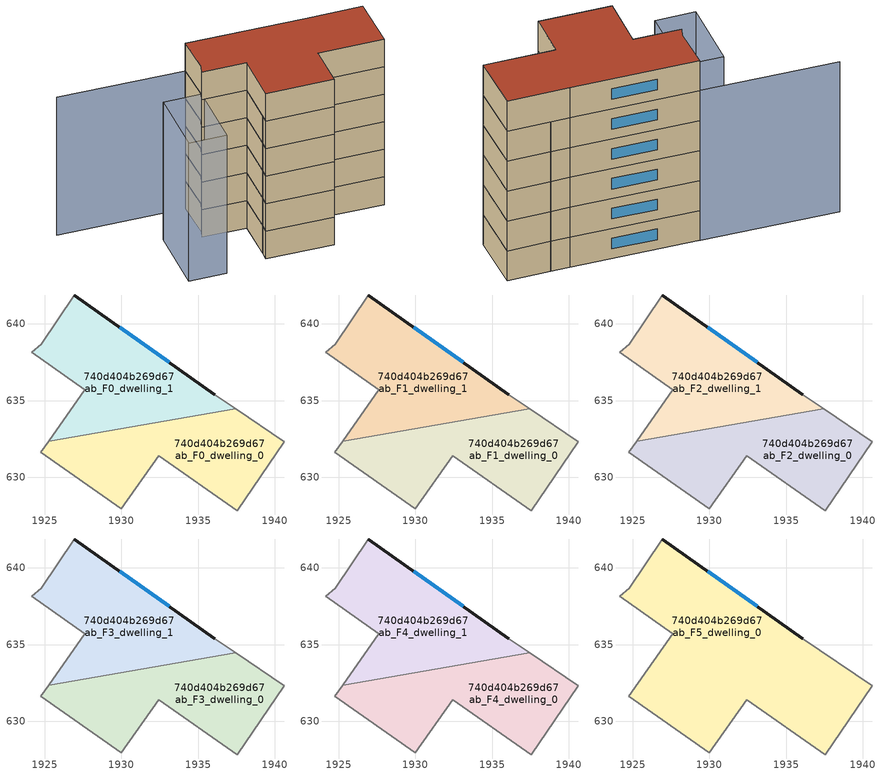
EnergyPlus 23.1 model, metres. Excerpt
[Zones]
740d404b269d67ab_F0_dwelling_0
 floor ground (EU_floor_Construction): 1940.61,632.31 1937.57,627.81 1932.44,631.42 1929.99,627.94 1924.74,631.63 1925.26,632.37 1937.45,634.47 z0
 wall adiabatic (EU_wall_Construction): 1925.26,632.37 1924.74,631.63 1929.99,627.94 1932.44,631.42 1937.57,627.81 1940.61,632.31 1937.45,634.47 z0:3
 wall to 740d404b269d67ab_F0_dwelling_1 (EU_wall_Construction): 1937.45,634.47 1925.25,632.37 z0:3
740d404b269d67ab_F0_dwelling_1
 floor ground (EU_floor_Construction): 1936.11,635.39 1937.45,634.47 1925.26,632.37 1927.62,635.71 1924.15,638.15 1924.8,638.69 1926.93,641.89 z0
 wall outside (EU_wall_Construction): 1936.11,635.39 1926.93,641.89 z0:3
 wall adiabatic (EU_wall_Construction): 1926.93,641.89 1924.8,638.69 1924.15,638.15 1927.62,635.71 1925.26,632.37 / 1937.45,634.47 1936.11,635.39 z0:3
 window (EU_Window_Construction): 1933.13,637.5 1929.9,639.78 z0.97:2.03
740d404b269d67ab_F1_dwelling_0
 floor to 740d404b269d67ab_F0_dwelling_0 (EU_floor_Construction): 1940.61,632.31 1937.57,627.81 1932.44,631.42 1929.99,627.94 1924.74,631.63 1925.25,632.37 1937.45,634.47 z3
 wall adiabatic (EU_wall_Construction): 1925.26,632.37 1924.74,631.63 1929.99,627.94 1932.44,631.42 1937.57,627.81 1940.61,632.31 1937.45,634.47 z3:6
 wall to 740d404b269d67ab_F1_dwelling_1 (EU_wall_Construction): 1937.45,634.47 1925.25,632.37 z3:6
740d404b269d67ab_F1_dwelling_1
 floor to 740d404b269d67ab_F0_dwelling_1 (EU_floor_Construction): 1936.11,635.39 1937.45,634.47 1925.25,632.37 1927.62,635.71 1924.15,638.15 1924.8,638.69 1926.93,641.89 z3
 wall outside (EU_wall_Construction): 1936.11,635.39 1926.93,641.89 z3:6
 wall adiabatic (EU_wall_Construction): 1926.93,641.89 1924.8,638.69 1924.15,638.15 1927.62,635.71 1925.26,632.37 / 1937.45,634.47 1936.11,635.39 z3:6
 window (EU_Window_Construction): 1933.13,637.5 1929.9,639.78 z3.97:5.03
740d404b269d67ab_F2_dwelling_0
 floor to 740d404b269d67ab_F1_dwelling_0 (EU_floor_Construction): 1940.61,632.31 1937.57,627.81 1932.44,631.42 1929.99,627.94 1924.74,631.63 1925.25,632.37 1937.45,634.47 z6
 wall adiabatic (EU_wall_Construction): 1925.26,632.37 1924.74,631.63 1929.99,627.94 1932.44,631.42 1937.57,627.81 1940.61,632.31 1937.45,634.47 z6:9
 wall to 740d404b269d67ab_F2_dwelling_1 (EU_wall_Construction): 1937.45,634.47 1925.25,632.37 z6:9
740d404b269d67ab_F2_dwelling_1
 floor to 740d404b269d67ab_F1_dwelling_1 (EU_floor_Construction): 1936.11,635.39 1937.45,634.47 1925.25,632.37 1927.62,635.71 1924.15,638.15 1924.8,638.69 1926.93,641.89 z6
 wall outside (EU_wall_Construction): 1936.11,635.39 1926.93,641.89 z6:9
 wall adiabatic (EU_wall_Construction): 1926.93,641.89 1924.8,638.69 1924.15,638.15 1927.62,635.71 1925.26,632.37 / 1937.45,634.47 1936.11,635.39 z6:9
 window (EU_Window_Construction): 1933.13,637.5 1929.9,639.78 z6.97:8.03
740d404b269d67ab_F3_dwelling_0
 floor to 740d404b269d67ab_F2_dwelling_0 (EU_floor_Construction): 1940.61,632.31 1937.57,627.81 1932.44,631.42 1929.99,627.94 1924.74,631.63 1925.25,632.37 1937.45,634.47 z9
 wall adiabatic (EU_wall_Construction): 1925.26,632.37 1924.74,631.63 1929.99,627.94 1932.44,631.42 1937.57,627.81 1940.61,632.31 1937.45,634.47 z9:12
 wall to 740d404b269d67ab_F3_dwelling_1 (EU_wall_Construction): 1937.45,634.47 1925.25,632.37 z9:12
740d404b269d67ab_F3_dwelling_1
 floor to 740d404b269d67ab_F2_dwelling_1 (EU_floor_Construction): 1936.11,635.39 1937.45,634.47 1925.25,632.37 1927.62,635.71 1924.15,638.15 1924.8,638.69 1926.93,641.89 z9
 wall outside (EU_wall_Construction): 1936.11,635.39 1926.93,641.89 z9:12
 wall adiabatic (EU_wall_Construction): 1926.93,641.89 1924.8,638.69 1924.15,638.15 1927.62,635.71 1925.26,632.37 / 1937.45,634.47 1936.11,635.39 z9:12
 window (EU_Window_Construction): 1933.13,637.5 1929.9,639.78 z9.97:11.03
740d404b269d67ab_F4_dwelling_0
 floor to 740d404b269d67ab_F3_dwelling_0 (EU_floor_Construction): 1940.61,632.31 1937.57,627.81 1932.44,631.42 1929.99,627.94 1924.74,631.63 1925.25,632.37 1937.45,634.47 z12
 wall adiabatic (EU_wall_Construction): 1925.26,632.37 1924.74,631.63 1929.99,627.94 1932.44,631.42 1937.57,627.81 1940.61,632.31 1937.45,634.47 z12:15
 wall to 740d404b269d67ab_F4_dwelling_1 (EU_wall_Construction): 1937.45,634.47 1925.25,632.37 z12:15
740d404b269d67ab_F4_dwelling_1
 floor to 740d404b269d67ab_F3_dwelling_1 (EU_floor_Construction): 1936.11,635.39 1937.45,634.47 1925.25,632.37 1927.62,635.71 1924.15,638.15 1924.8,638.69 1926.93,641.89 z12
 wall outside (EU_wall_Construction): 1936.11,635.39 1926.93,641.89 z12:15
 wall adiabatic (EU_wall_Construction): 1926.93,641.89 1924.8,638.69 1924.15,638.15 1927.62,635.71 1925.26,632.37 / 1937.45,634.47 1936.11,635.39 z12:15
 window (EU_Window_Construction): 1933.13,637.5 1929.9,639.78 z12.97:14.03
740d404b269d67ab_F5_dwelling_0
 floor to 740d404b269d67ab_F4_dwelling_0 (EU_floor_Construction): 1940.61,632.31 1937.57,627.81 1932.44,631.42 1929.99,627.94 1924.74,631.63 1925.25,632.37 1937.45,634.47 z15
 floor to 740d404b269d67ab_F4_dwelling_1 (EU_floor_Construction): 1936.11,635.39 1937.45,634.47 1925.25,632.37 1927.62,635.71 1924.15,638.15 1924.8,638.69 1926.93,641.89 z15
 wall outside (EU_wall_Construction): 1936.11,635.39 1926.93,641.89 z15:18
 wall adiabatic (EU_wall_Construction): 1926.93,641.89 1924.8,638.69 1924.15,638.15 1927.62,635.71 1924.74,631.63 1929.99,627.94 1932.44,631.42 1937.57,627.81 1940.61,632.31 1936.11,635.39 z15:18
 window (EU_Window_Construction): 1933.13,637.5 1929.9,639.78 z15.97:17.03
 roof outside (EU_roof_Construction): 1937.57,627.81 1940.61,632.31 1936.11,635.39 1926.93,641.89 1924.8,638.69 1924.15,638.15 1927.62,635.71 1924.74,631.63 1929.99,627.94 1932.44,631.42 z18
shading: 1917.03,648.9 1927.02,641.82 / 1927.02,641.82 1924.78,638.67 / 1921.87,640.74 1924.8,638.69 / 1924.8,638.69 1920.97,633.22 / 1920.97,633.22 1918.04,635.27 / 1918.04,635.27 1921.87,640.74 z0:15
[Building]
EU S2 Campaign: North Axis=0; Terrain=City; Solar Distribution=FullExterior
[Site:Location]
Bologna: Latitude=44.5; Longitude=11.25; Time Zone=1; Elevation=37
[SizingPeriod:WeatherFileDays]
AnnualSizingPeriod: Begin Month=1; Begin Day of Month=1; End Month=12; End Day of Month=31; Day of Week for Start Day=Monday; Use Weather File Daylight Saving Period=No; Use Weather File Rain and Snow Indicators=No
[MATERIAL]
EU_InternalMass_Material: Roughness=MediumRough; Thickness=0.1; Conductivity=1; Density=1800; Specific Heat=900; Thermal Absorptance=0.9; Solar Absorptance=0.7; Visible Absorptance=0.7
[MATERIAL:NOMASS] Roughness=MediumRough; Thermal Absorptance=0.9; Solar Absorptance=0.7; Visible Absorptance=0.7
Name | Thermal Resistance
EU_wall_NoMass | 0.779417
EU_roof_NoMass | 0.435466
EU_floor_NoMass | 0.588222
[WINDOWMATERIAL:SIMPLEGLAZINGSYSTEM]
EU_Window_SimpleGlazing: UFactor=5.16242; Solar Heat Gain Coefficient=0.85; Visible Transmittance=0.85
[CONSTRUCTION]
EU_wall_Construction: EU_wall_NoMass
EU_roof_Construction: EU_roof_NoMass
EU_floor_Construction: EU_floor_NoMass
EU_Window_Construction: EU_Window_SimpleGlazing
EU_InternalMass_Construction: EU_InternalMass_Material
[ZONE] Type=1; Multiplier=1; Ceiling Height=autocalculate; Floor Area=autocalculate; Part of Total Floor Area=Yes
Name | Volume
740d404b269d67ab_F0_dwelling_0; 740d404b269d67ab_F1_dwelling_0; 740d404b269d67ab_F2_dwelling_0; 740d404b269d67ab_F3_dwelling_0; 740d404b269d67ab_F4_dwelling_0 | 171.375
740d404b269d67ab_F5_dwelling_0 | 342.758
740d404b269d67ab_F0_dwelling_1 | 171.382
740d404b269d67ab_F1_dwelling_1; 740d404b269d67ab_F2_dwelling_1; 740d404b269d67ab_F3_dwelling_1; 740d404b269d67ab_F4_dwelling_1 | 171.383
[INTERNALMASS] Construction=EU_InternalMass_Construction
Name | Zone or ZoneList | Surface Area
740d404b269d67ab_F0_dwelling_0_EU_InternalMass | 740d404b269d67ab_F0_dwelling_0 | 57.1251
740d404b269d67ab_F0_dwelling_1_EU_InternalMass | 740d404b269d67ab_F0_dwelling_1 | 57.1275
740d404b269d67ab_F1_dwelling_0_EU_InternalMass | 740d404b269d67ab_F1_dwelling_0 | 57.1251
740d404b269d67ab_F1_dwelling_1_EU_InternalMass | 740d404b269d67ab_F1_dwelling_1 | 57.1275
740d404b269d67ab_F2_dwelling_0_EU_InternalMass | 740d404b269d67ab_F2_dwelling_0 | 57.1251
740d404b269d67ab_F2_dwelling_1_EU_InternalMass | 740d404b269d67ab_F2_dwelling_1 | 57.1275
740d404b269d67ab_F3_dwelling_0_EU_InternalMass | 740d404b269d67ab_F3_dwelling_0 | 57.1251
740d404b269d67ab_F3_dwelling_1_EU_InternalMass | 740d404b269d67ab_F3_dwelling_1 | 57.1275
740d404b269d67ab_F4_dwelling_0_EU_InternalMass | 740d404b269d67ab_F4_dwelling_0 | 57.1251
740d404b269d67ab_F4_dwelling_1_EU_InternalMass | 740d404b269d67ab_F4_dwelling_1 | 57.1275
740d404b269d67ab_F5_dwelling_0_EU_InternalMass | 740d404b269d67ab_F5_dwelling_0 | 114.254
[OTHEREQUIPMENT] Fuel Type=Electricity; Design Level Calculation Method=Watts/Area; Power per Zone Floor Area=1; Fraction Latent=0; Fraction Radiant=0; Fraction Lost=0; Carbon Dioxide Generation Rate=0; EndUse Subcategory=EU_Step8_InternalGains
Name | Zone or ZoneList or Space or SpaceList | Schedule
EU_Step8_InternalGain_740d404b269d67ab_F0_dwelling_0_f000 | 740d404b269d67ab_F0_dwelling_0 | EU_Step8_GainSchedule_740d404b269d67ab_F0_dwelling_0_f000
EU_Step8_InternalGain_740d404b269d67ab_F0_dwelling_1_f000 | 740d404b269d67ab_F0_dwelling_1 | EU_Step8_GainSchedule_740d404b269d67ab_F0_dwelling_1_f000
EU_Step8_InternalGain_740d404b269d67ab_F1_dwelling_0_f000 | 740d404b269d67ab_F1_dwelling_0 | EU_Step8_GainSchedule_740d404b269d67ab_F1_dwelling_0_f000
EU_Step8_InternalGain_740d404b269d67ab_F1_dwelling_1_f000 | 740d404b269d67ab_F1_dwelling_1 | EU_Step8_GainSchedule_740d404b269d67ab_F1_dwelling_1_f000
EU_Step8_InternalGain_740d404b269d67ab_F2_dwelling_0_f000 | 740d404b269d67ab_F2_dwelling_0 | EU_Step8_GainSchedule_740d404b269d67ab_F2_dwelling_0_f000
EU_Step8_InternalGain_740d404b269d67ab_F2_dwelling_1_f000 | 740d404b269d67ab_F2_dwelling_1 | EU_Step8_GainSchedule_740d404b269d67ab_F2_dwelling_1_f000
EU_Step8_InternalGain_740d404b269d67ab_F3_dwelling_0_f000 | 740d404b269d67ab_F3_dwelling_0 | EU_Step8_GainSchedule_740d404b269d67ab_F3_dwelling_0_f000
EU_Step8_InternalGain_740d404b269d67ab_F3_dwelling_1_f000 | 740d404b269d67ab_F3_dwelling_1 | EU_Step8_GainSchedule_740d404b269d67ab_F3_dwelling_1_f000
EU_Step8_InternalGain_740d404b269d67ab_F4_dwelling_0_f000 | 740d404b269d67ab_F4_dwelling_0 | EU_Step8_GainSchedule_740d404b269d67ab_F4_dwelling_0_f000
EU_Step8_InternalGain_740d404b269d67ab_F4_dwelling_1_f000 | 740d404b269d67ab_F4_dwelling_1 | EU_Step8_GainSchedule_740d404b269d67ab_F4_dwelling_1_f000
EU_Step8_InternalGain_740d404b269d67ab_F5_dwelling_0_f000 | 740d404b269d67ab_F5_dwelling_0 | EU_Step8_GainSchedule_740d404b269d67ab_F5_dwelling_0_f000
[ZONEVENTILATION:DESIGNFLOWRATE] Schedule=EU_AlwaysOn; Design Flow Rate Calculation Method=AirChanges/Hour; Air Changes per Hour=0.712058; Ventilation Type=Natural; Fan Pressure Rise=0; Fan Total Efficiency=1; Constant Term Coefficient=1; Temperature Term Coefficient=0; Velocity Term Coefficient=0; Velocity Squared Term Coefficient=0; Minimum Indoor Temperature=-100; Maximum Indoor Temperature=100; Delta Temperature=-100; Minimum Outdoor Temperature=-100; Maximum Outdoor Temperature=100; Maximum Wind Speed=40
Name | Zone or ZoneList or Space or SpaceList
EU_ConstantAir_740d404b269d67ab_F0_dwelling_0 | 740d404b269d67ab_F0_dwelling_0
EU_ConstantAir_740d404b269d67ab_F0_dwelling_1 | 740d404b269d67ab_F0_dwelling_1
EU_ConstantAir_740d404b269d67ab_F1_dwelling_0 | 740d404b269d67ab_F1_dwelling_0
EU_ConstantAir_740d404b269d67ab_F1_dwelling_1 | 740d404b269d67ab_F1_dwelling_1
EU_ConstantAir_740d404b269d67ab_F2_dwelling_0 | 740d404b269d67ab_F2_dwelling_0
EU_ConstantAir_740d404b269d67ab_F2_dwelling_1 | 740d404b269d67ab_F2_dwelling_1
EU_ConstantAir_740d404b269d67ab_F3_dwelling_0 | 740d404b269d67ab_F3_dwelling_0
EU_ConstantAir_740d404b269d67ab_F3_dwelling_1 | 740d404b269d67ab_F3_dwelling_1
EU_ConstantAir_740d404b269d67ab_F4_dwelling_0 | 740d404b269d67ab_F4_dwelling_0
EU_ConstantAir_740d404b269d67ab_F4_dwelling_1 | 740d404b269d67ab_F4_dwelling_1
EU_ConstantAir_740d404b269d67ab_F5_dwelling_0 | 740d404b269d67ab_F5_dwelling_0
[HVACTEMPLATE:THERMOSTAT] Constant Heating Setpoint=20; Constant Cooling Setpoint=50
EU_HeatOnly_740d404b269d67ab_F0_dwelling_0; EU_HeatOnly_740d404b269d67ab_F0_dwelling_1; EU_HeatOnly_740d404b269d67ab_F1_dwelling_0; EU_HeatOnly_740d404b269d67ab_F1_dwelling_1; EU_HeatOnly_740d404b269d67ab_F2_dwelling_0; EU_HeatOnly_740d404b269d67ab_F2_dwelling_1; EU_HeatOnly_740d404b269d67ab_F3_dwelling_0; EU_HeatOnly_740d404b269d67ab_F3_dwelling_1; EU_HeatOnly_740d404b269d67ab_F4_dwelling_0; EU_HeatOnly_740d404b269d67ab_F4_dwelling_1; EU_HeatOnly_740d404b269d67ab_F5_dwelling_0
[HVACTEMPLATE:ZONE:IDEALLOADSAIRSYSTEM] System Availability Schedule=EU_AlwaysOn; Maximum Heating Supply Air Temperature=50; Minimum Cooling Supply Air Temperature=13; Maximum Heating Supply Air Humidity Ratio=0.0156; Minimum Cooling Supply Air Humidity Ratio=0.0077; Heating Limit=NoLimit; Cooling Limit=NoLimit; Heating Availability Schedule=EU_AlwaysOn; Cooling Availability Schedule=EU_CoolingOff; Dehumidification Control Type=ConstantSensibleHeatRatio; Cooling Sensible Heat Ratio=0.7; Dehumidification Setpoint=60; Humidification Control Type=None; Humidification Setpoint=30; Outdoor Air Method=None; Outdoor Air Flow Rate per Person=0.00944; Outdoor Air Flow Rate per Zone Floor Area=0; Outdoor Air Flow Rate per Zone=0; Demand Controlled Ventilation Type=None; Outdoor Air Economizer Type=NoEconomizer; Heat Recovery Type=None; Sensible Heat Recovery Effectiveness=0.7; Latent Heat Recovery Effectiveness=0.65
Name | Template Thermostat
740d404b269d67ab_F0_dwelling_0 | EU_HeatOnly_740d404b269d67ab_F0_dwelling_0
740d404b269d67ab_F0_dwelling_1 | EU_HeatOnly_740d404b269d67ab_F0_dwelling_1
740d404b269d67ab_F1_dwelling_0 | EU_HeatOnly_740d404b269d67ab_F1_dwelling_0
740d404b269d67ab_F1_dwelling_1 | EU_HeatOnly_740d404b269d67ab_F1_dwelling_1
740d404b269d67ab_F2_dwelling_0 | EU_HeatOnly_740d404b269d67ab_F2_dwelling_0
740d404b269d67ab_F2_dwelling_1 | EU_HeatOnly_740d404b269d67ab_F2_dwelling_1
740d404b269d67ab_F3_dwelling_0 | EU_HeatOnly_740d404b269d67ab_F3_dwelling_0
740d404b269d67ab_F3_dwelling_1 | EU_HeatOnly_740d404b269d67ab_F3_dwelling_1
740d404b269d67ab_F4_dwelling_0 | EU_HeatOnly_740d404b269d67ab_F4_dwelling_0
740d404b269d67ab_F4_dwelling_1 | EU_HeatOnly_740d404b269d67ab_F4_dwelling_1
740d404b269d67ab_F5_dwelling_0 | EU_HeatOnly_740d404b269d67ab_F5_dwelling_0
[SIZING:ZONE] Zone Cooling Design Supply Air Temperature Input Method=SupplyAirTemperature; Zone Cooling Design Supply Air Temperature=13; Zone Heating Design Supply Air Temperature Input Method=SupplyAirTemperature; Zone Heating Design Supply Air Temperature=50; Zone Cooling Design Supply Air Humidity Ratio=0.008; Zone Heating Design Supply Air Humidity Ratio=0.008; Cooling Design Air Flow Method=DesignDay; Cooling Design Air Flow Rate=0; Cooling Minimum Air Flow per Zone Floor Area=0.000762; Cooling Minimum Air Flow=0; Cooling Minimum Air Flow Fraction=0.2; Heating Design Air Flow Method=DesignDay; Heating Design Air Flow Rate=0; Heating Maximum Air Flow per Zone Floor Area=0.002032; Heating Maximum Air Flow=0.141576; Heating Maximum Air Flow Fraction=0.3; Account for Dedicated Outdoor Air System=No; Dedicated Outdoor Air System Control Strategy=NeutralSupplyAir; Dedicated Outdoor Air Low Setpoint Temperature for Design=autosize; Dedicated Outdoor Air High Setpoint Temperature for Design=autosize; Zone Load Sizing Method=Sensible Load Only No Latent Load; Zone Latent Cooling Design Supply Air Humidity Ratio Input Method=HumidityRatioDifference; Zone Cooling Design Supply Air Humidity Ratio Difference=0.005; Zone Latent Heating Design Supply Air Humidity Ratio Input Method=HumidityRatioDifference; Zone Humidification Design Supply Air Humidity Ratio Difference=0.005
740d404b269d67ab_F0_dwelling_0; 740d404b269d67ab_F0_dwelling_1; 740d404b269d67ab_F1_dwelling_0; 740d404b269d67ab_F1_dwelling_1; 740d404b269d67ab_F2_dwelling_0; 740d404b269d67ab_F2_dwelling_1; 740d404b269d67ab_F3_dwelling_0; 740d404b269d67ab_F3_dwelling_1; 740d404b269d67ab_F4_dwelling_0; 740d404b269d67ab_F4_dwelling_1; 740d404b269d67ab_F5_dwelling_0
[SCHEDULE:CONSTANT]
Name | Hourly Value
EU_AlwaysOn | 1
EU_CoolingOff | 0
[SCHEDULE:FILE] Column Number=1; Rows to Skip at Top=0; Number of Hours of Data=8760; Column Separator=Comma; Interpolate to Timestep=No; Minutes per Item=60; Adjust Schedule for Daylight Savings=Yes
Name | File
EU_Step8_GainSchedule_740d404b269d67ab_F0_dwelling_0_f000 | ../../schedules/740d404b269d67ab/740d404b269d67ab_F0_dwelling_0_f000_gain.csv
EU_Step8_GainSchedule_740d404b269d67ab_F0_dwelling_1_f000 | ../../schedules/740d404b269d67ab/740d404b269d67ab_F0_dwelling_1_f000_gain.csv
EU_Step8_GainSchedule_740d404b269d67ab_F1_dwelling_0_f000 | ../../schedules/740d404b269d67ab/740d404b269d67ab_F1_dwelling_0_f000_gain.csv
EU_Step8_GainSchedule_740d404b269d67ab_F1_dwelling_1_f000 | ../../schedules/740d404b269d67ab/740d404b269d67ab_F1_dwelling_1_f000_gain.csv
EU_Step8_GainSchedule_740d404b269d67ab_F2_dwelling_0_f000 | ../../schedules/740d404b269d67ab/740d404b269d67ab_F2_dwelling_0_f000_gain.csv
EU_Step8_GainSchedule_740d404b269d67ab_F2_dwelling_1_f000 | ../../schedules/740d404b269d67ab/740d404b269d67ab_F2_dwelling_1_f000_gain.csv
EU_Step8_GainSchedule_740d404b269d67ab_F3_dwelling_0_f000 | ../../schedules/740d404b269d67ab/740d404b269d67ab_F3_dwelling_0_f000_gain.csv
EU_Step8_GainSchedule_740d404b269d67ab_F3_dwelling_1_f000 | ../../schedules/740d404b269d67ab/740d404b269d67ab_F3_dwelling_1_f000_gain.csv
EU_Step8_GainSchedule_740d404b269d67ab_F4_dwelling_0_f000 | ../../schedules/740d404b269d67ab/740d404b269d67ab_F4_dwelling_0_f000_gain.csv
EU_Step8_GainSchedule_740d404b269d67ab_F4_dwelling_1_f000 | ../../schedules/740d404b269d67ab/740d404b269d67ab_F4_dwelling_1_f000_gain.csv
EU_Step8_GainSchedule_740d404b269d67ab_F5_dwelling_0_f000 | ../../schedules/740d404b269d67ab/740d404b269d67ab_F5_dwelling_0_f000_gain.csv
